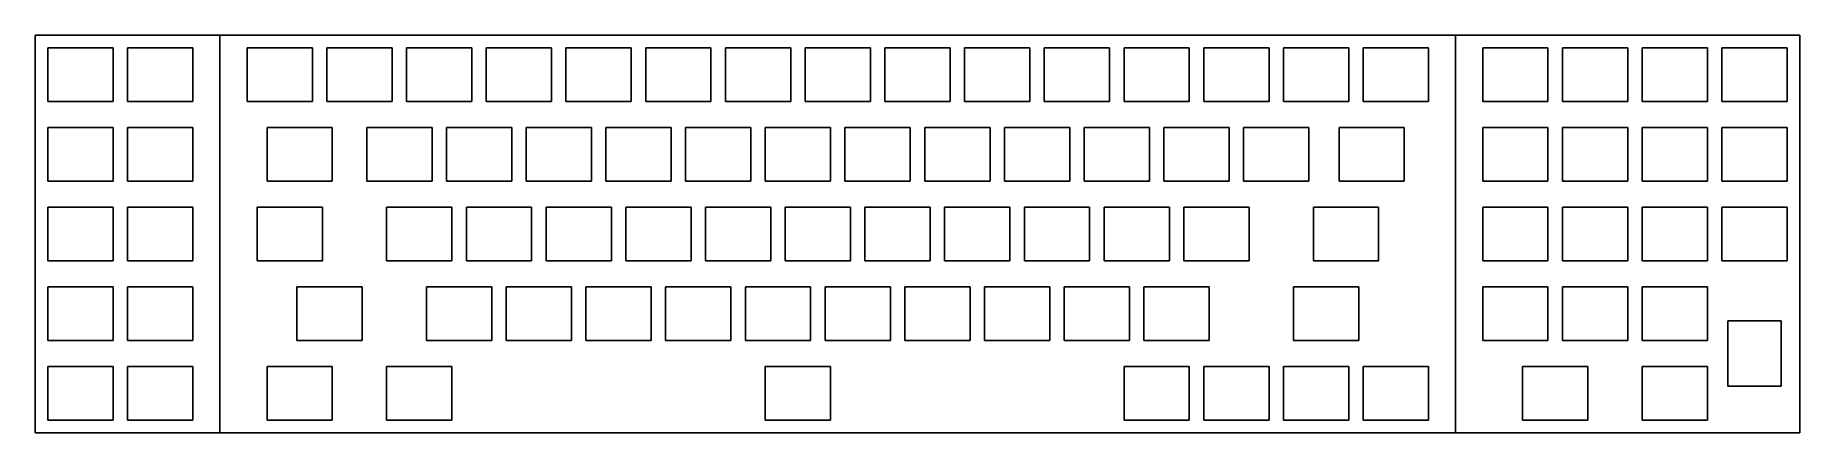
# Model space of a CAD drawing. Header units: millimetres. Extents: x -11 to 410, y -8 to 87.
import ezdxf

# ---------------------------------------------------------------- set-up
doc = ezdxf.new("R2010")
doc.units = ezdxf.units.MM
doc.header["$MEASUREMENT"] = 0

msp = doc.modelspace()

# ---------------------------------------------------------------- linework, layer by layer
for p, q in [((-11.37, 87.06), (-11.38, -7.94)), ((32.76, 87.06), (-11.37, 87.06)), ((328.04, 87.06), (32.76, 87.06)), ((32.76, -7.94), (32.76, 87.06)), ((410.27, 87.06), (328.04, 87.06)), ((328.04, -7.94), (328.04, 87.06)), ((410.27, -7.94), (410.27, 87.06)), ((-11.38, -7.94), (32.76, -7.94)), ((32.76, -7.94), (328.04, -7.94)), ((328.04, -7.94), (410.27, -7.94))]:
    msp.add_line(p, q)
at = {"color": 0}
for p, q in [((-8.37, 84.06), (7.23, 84.06)), ((-8.37, 71.26), (-8.37, 84.06)), ((7.23, 84.06), (7.23, 71.26)), ((10.68, 84.06), (26.28, 84.06)), ((10.68, 71.26), (10.68, 84.06)), ((26.28, 84.06), (26.28, 71.26)), ((39.25, 84.06), (54.85, 84.06)), ((39.25, 71.26), (39.25, 84.06)), ((54.85, 84.06), (54.85, 71.26)), ((58.3, 84.06), (73.9, 84.06)), ((58.3, 71.26), (58.3, 84.06)), ((73.9, 84.06), (73.9, 71.26)), ((77.35, 84.06), (92.95, 84.06)), ((77.35, 71.26), (77.35, 84.06)), ((92.95, 84.06), (92.95, 71.26)), ((96.4, 84.06), (112, 84.06)), ((96.4, 71.26), (96.4, 84.06)), ((112, 84.06), (112, 71.26)), ((115.45, 84.06), (131.05, 84.06)), ((115.45, 71.26), (115.45, 84.06)), ((131.05, 84.06), (131.05, 71.26)), ((134.5, 84.06), (150.1, 84.06)), ((134.5, 71.26), (134.5, 84.06)), ((150.1, 84.06), (150.1, 71.26)), ((153.55, 84.06), (169.15, 84.06)), ((153.55, 71.26), (153.55, 84.06)), ((169.15, 84.06), (169.15, 71.26)), ((172.6, 84.06), (188.2, 84.06)), ((172.6, 71.26), (172.6, 84.06)), ((188.2, 84.06), (188.2, 71.26)), ((191.65, 84.06), (207.25, 84.06)), ((191.65, 71.26), (191.65, 84.06)), ((207.25, 84.06), (207.25, 71.26)), ((210.7, 84.06), (226.3, 84.06)), ((210.7, 71.26), (210.7, 84.06)), ((226.3, 84.06), (226.3, 71.26)), ((229.75, 84.06), (245.35, 84.06)), ((229.75, 71.26), (229.75, 84.06)), ((245.35, 84.06), (245.35, 71.26)), ((248.8, 84.06), (264.4, 84.06)), ((248.8, 71.26), (248.8, 84.06)), ((264.4, 84.06), (264.4, 71.26)), ((267.85, 84.06), (283.45, 84.06)), ((267.85, 71.26), (267.85, 84.06)), ((283.45, 84.06), (283.45, 71.26)), ((286.9, 84.06), (302.5, 84.06)), ((286.9, 71.26), (286.9, 84.06)), ((302.5, 84.06), (302.5, 71.26)), ((305.95, 84.06), (321.55, 84.06)), ((305.95, 71.26), (305.95, 84.06)), ((321.55, 84.06), (321.55, 71.26)), ((334.52, 84.06), (350.12, 84.06)), ((334.52, 71.26), (334.52, 84.06)), ((350.12, 84.06), (350.12, 71.26)), ((353.57, 84.06), (369.17, 84.06)), ((353.57, 71.26), (353.57, 84.06)), ((369.17, 84.06), (369.17, 71.26)), ((372.62, 84.06), (388.22, 84.06)), ((372.62, 71.26), (372.62, 84.06)), ((388.22, 84.06), (388.22, 71.26)), ((391.67, 84.06), (407.27, 84.06)), ((391.67, 71.26), (391.67, 84.06)), ((407.27, 84.06), (407.27, 71.26)), ((7.23, 71.26), (-8.37, 71.26)), ((26.28, 71.26), (10.68, 71.26)), ((54.85, 71.26), (39.25, 71.26)), ((73.9, 71.26), (58.3, 71.26)), ((92.95, 71.26), (77.35, 71.26)), ((112, 71.26), (96.4, 71.26)), ((131.05, 71.26), (115.45, 71.26)), ((150.1, 71.26), (134.5, 71.26)), ((169.15, 71.26), (153.55, 71.26)), ((188.2, 71.26), (172.6, 71.26)), ((207.25, 71.26), (191.65, 71.26)), ((226.3, 71.26), (210.7, 71.26)), ((245.35, 71.26), (229.75, 71.26)), ((264.4, 71.26), (248.8, 71.26)), ((283.45, 71.26), (267.85, 71.26)), ((302.5, 71.26), (286.9, 71.26)), ((321.55, 71.26), (305.95, 71.26)), ((350.12, 71.26), (334.52, 71.26)), ((369.17, 71.26), (353.57, 71.26)), ((388.22, 71.26), (372.62, 71.26)), ((407.27, 71.26), (391.67, 71.26)), ((-8.37, 65.01), (7.23, 65.01)), ((-8.37, 52.21), (-8.37, 65.01)), ((7.23, 65.01), (7.23, 52.21)), ((10.68, 65.01), (26.28, 65.01)), ((10.68, 52.21), (10.68, 65.01)), ((26.28, 65.01), (26.28, 52.21)), ((44.01, 65.01), (59.61, 65.01)), ((44.01, 52.21), (44.01, 65.01)), ((59.61, 65.01), (59.61, 52.21)), ((67.82, 65.01), (83.43, 65.01)), ((67.82, 52.21), (67.82, 65.01)), ((83.43, 65.01), (83.43, 52.21)), ((86.87, 65.01), (102.48, 65.01)), ((86.87, 52.21), (86.87, 65.01)), ((102.48, 65.01), (102.48, 52.21)), ((105.92, 65.01), (121.53, 65.01)), ((105.92, 52.21), (105.92, 65.01)), ((121.53, 65.01), (121.53, 52.21)), ((124.97, 65.01), (140.58, 65.01)), ((124.97, 52.21), (124.97, 65.01)), ((140.58, 65.01), (140.58, 52.21)), ((144.02, 65.01), (159.63, 65.01)), ((144.02, 52.21), (144.02, 65.01)), ((159.63, 65.01), (159.63, 52.21)), ((163.07, 65.01), (178.68, 65.01)), ((163.07, 52.21), (163.07, 65.01)), ((178.68, 65.01), (178.68, 52.21)), ((182.12, 65.01), (197.73, 65.01)), ((182.12, 52.21), (182.12, 65.01)), ((197.73, 65.01), (197.73, 52.21)), ((201.17, 65.01), (216.78, 65.01)), ((201.17, 52.21), (201.17, 65.01)), ((216.78, 65.01), (216.78, 52.21)), ((220.22, 65.01), (235.83, 65.01)), ((220.22, 52.21), (220.22, 65.01)), ((235.83, 65.01), (235.83, 52.21)), ((239.27, 65.01), (254.88, 65.01)), ((239.27, 52.21), (239.27, 65.01)), ((254.88, 65.01), (254.88, 52.21)), ((258.32, 65.01), (273.93, 65.01)), ((258.32, 52.21), (258.32, 65.01)), ((273.93, 65.01), (273.93, 52.21)), ((277.37, 65.01), (292.98, 65.01)), ((277.37, 52.21), (277.37, 65.01)), ((292.98, 65.01), (292.98, 52.21)), ((300.19, 65.01), (315.79, 65.01)), ((300.19, 52.21), (300.19, 65.01)), ((315.79, 65.01), (315.79, 52.21)), ((334.52, 65.01), (350.12, 65.01)), ((334.52, 52.21), (334.52, 65.01)), ((350.12, 65.01), (350.12, 52.21)), ((353.57, 65.01), (369.17, 65.01)), ((353.57, 52.21), (353.57, 65.01)), ((369.17, 65.01), (369.17, 52.21)), ((372.62, 65.01), (388.22, 65.01)), ((372.62, 52.21), (372.62, 65.01)), ((388.22, 65.01), (388.22, 52.21)), ((391.67, 65.01), (407.27, 65.01)), ((391.67, 52.21), (391.67, 65.01)), ((407.27, 65.01), (407.27, 52.21)), ((7.23, 52.21), (-8.37, 52.21)), ((26.28, 52.21), (10.68, 52.21)), ((59.61, 52.21), (44.01, 52.21)), ((83.43, 52.21), (67.82, 52.21)), ((102.48, 52.21), (86.87, 52.21)), ((121.53, 52.21), (105.92, 52.21)), ((140.58, 52.21), (124.97, 52.21)), ((159.63, 52.21), (144.02, 52.21)), ((178.68, 52.21), (163.07, 52.21)), ((197.73, 52.21), (182.12, 52.21)), ((216.78, 52.21), (201.17, 52.21)), ((235.83, 52.21), (220.22, 52.21)), ((254.88, 52.21), (239.27, 52.21)), ((273.93, 52.21), (258.32, 52.21)), ((292.98, 52.21), (277.37, 52.21)), ((315.79, 52.21), (300.19, 52.21)), ((350.12, 52.21), (334.52, 52.21)), ((369.17, 52.21), (353.57, 52.21)), ((388.22, 52.21), (372.62, 52.21)), ((407.27, 52.21), (391.67, 52.21)), ((-8.37, 45.96), (7.23, 45.96)), ((-8.37, 33.16), (-8.37, 45.96)), ((7.23, 45.96), (7.23, 33.16)), ((10.68, 45.96), (26.28, 45.96)), ((10.68, 33.16), (10.68, 45.96)), ((26.28, 45.96), (26.28, 33.16)), ((41.64, 45.96), (57.24, 45.96)), ((41.64, 33.16), (41.64, 45.96)), ((57.24, 45.96), (57.24, 33.16)), ((72.59, 45.96), (88.19, 45.96)), ((72.59, 33.16), (72.59, 45.96)), ((88.19, 45.96), (88.19, 33.16)), ((91.64, 45.96), (107.24, 45.96)), ((91.64, 33.16), (91.64, 45.96)), ((107.24, 45.96), (107.24, 33.16)), ((110.69, 45.96), (126.29, 45.96)), ((110.69, 33.16), (110.69, 45.96)), ((126.29, 45.96), (126.29, 33.16)), ((129.74, 45.96), (145.34, 45.96)), ((129.74, 33.16), (129.74, 45.96)), ((145.34, 45.96), (145.34, 33.16)), ((148.79, 45.96), (164.39, 45.96)), ((148.79, 33.16), (148.79, 45.96)), ((164.39, 45.96), (164.39, 33.16)), ((167.84, 45.96), (183.44, 45.96)), ((167.84, 33.16), (167.84, 45.96)), ((183.44, 45.96), (183.44, 33.16)), ((186.89, 45.96), (202.49, 45.96)), ((186.89, 33.16), (186.89, 45.96)), ((202.49, 45.96), (202.49, 33.16)), ((205.94, 45.96), (221.54, 45.96)), ((205.94, 33.16), (205.94, 45.96)), ((221.54, 45.96), (221.54, 33.16)), ((224.99, 45.96), (240.59, 45.96)), ((224.99, 33.16), (224.99, 45.96)), ((240.59, 45.96), (240.59, 33.16)), ((244.04, 45.96), (259.64, 45.96)), ((244.04, 33.16), (244.04, 45.96)), ((259.64, 45.96), (259.64, 33.16)), ((263.09, 45.96), (278.69, 45.96)), ((263.09, 33.16), (263.09, 45.96)), ((278.69, 45.96), (278.69, 33.16)), ((294.05, 33.16), (294.05, 45.96)), ((294.05, 45.96), (309.64, 45.96)), ((309.64, 45.96), (309.64, 33.16)), ((334.52, 45.96), (350.12, 45.96)), ((334.52, 33.16), (334.52, 45.96)), ((350.12, 45.96), (350.12, 33.16)), ((353.57, 45.96), (369.17, 45.96)), ((353.57, 33.16), (353.57, 45.96)), ((369.17, 45.96), (369.17, 33.16)), ((372.62, 45.96), (388.22, 45.96)), ((372.62, 33.16), (372.62, 45.96)), ((388.22, 45.96), (388.22, 33.16)), ((391.67, 45.96), (407.27, 45.96)), ((391.67, 33.16), (391.67, 45.96)), ((407.27, 45.96), (407.27, 33.16)), ((7.23, 33.16), (-8.37, 33.16)), ((26.28, 33.16), (10.68, 33.16)), ((57.24, 33.16), (41.64, 33.16)), ((88.19, 33.16), (72.59, 33.16)), ((107.24, 33.16), (91.64, 33.16)), ((126.29, 33.16), (110.69, 33.16)), ((145.34, 33.16), (129.74, 33.16)), ((164.39, 33.16), (148.79, 33.16)), ((183.44, 33.16), (167.84, 33.16)), ((202.49, 33.16), (186.89, 33.16)), ((221.54, 33.16), (205.94, 33.16)), ((240.59, 33.16), (224.99, 33.16)), ((259.64, 33.16), (244.04, 33.16)), ((278.69, 33.16), (263.09, 33.16)), ((309.64, 33.16), (294.05, 33.16)), ((350.12, 33.16), (334.52, 33.16)), ((369.17, 33.16), (353.57, 33.16)), ((388.22, 33.16), (372.62, 33.16)), ((407.27, 33.16), (391.67, 33.16)), ((-8.37, 26.91), (7.23, 26.91)), ((-8.37, 14.11), (-8.37, 26.91)), ((7.23, 26.91), (7.23, 14.11)), ((10.68, 26.91), (26.28, 26.91)), ((10.68, 14.11), (10.68, 26.91)), ((26.28, 26.91), (26.28, 14.11)), ((51.16, 26.91), (66.76, 26.91)), ((51.16, 14.11), (51.16, 26.91)), ((66.76, 26.91), (66.76, 14.11)), ((82.11, 26.91), (97.71, 26.91)), ((82.11, 14.11), (82.11, 26.91)), ((97.71, 26.91), (97.71, 14.11)), ((101.16, 26.91), (116.76, 26.91)), ((101.16, 14.11), (101.16, 26.91)), ((116.76, 26.91), (116.76, 14.11)), ((120.21, 26.91), (135.81, 26.91)), ((120.21, 14.11), (120.21, 26.91)), ((135.81, 26.91), (135.81, 14.11)), ((139.26, 26.91), (154.86, 26.91)), ((139.26, 14.11), (139.26, 26.91)), ((154.86, 26.91), (154.86, 14.11)), ((158.31, 26.91), (173.91, 26.91)), ((158.31, 14.11), (158.31, 26.91)), ((173.91, 26.91), (173.91, 14.11)), ((177.36, 26.91), (192.96, 26.91)), ((177.36, 14.11), (177.36, 26.91)), ((192.96, 26.91), (192.96, 14.11)), ((196.41, 26.91), (212.01, 26.91)), ((196.41, 14.11), (196.41, 26.91)), ((212.01, 26.91), (212.01, 14.11)), ((215.46, 26.91), (231.06, 26.91)), ((215.46, 14.11), (215.46, 26.91)), ((231.06, 26.91), (231.06, 14.11)), ((234.51, 26.91), (250.11, 26.91)), ((234.51, 14.11), (234.51, 26.91)), ((250.11, 26.91), (250.11, 14.11)), ((253.56, 26.91), (269.16, 26.91)), ((253.56, 14.11), (253.56, 26.91)), ((269.16, 26.91), (269.16, 14.11)), ((289.28, 26.91), (304.88, 26.91)), ((289.28, 14.11), (289.28, 26.91)), ((304.88, 26.91), (304.88, 14.11)), ((334.52, 26.91), (350.12, 26.91)), ((334.52, 14.11), (334.52, 26.91)), ((350.12, 26.91), (350.12, 14.11)), ((353.57, 26.91), (369.17, 26.91)), ((353.57, 14.11), (353.57, 26.91)), ((369.17, 26.91), (369.17, 14.11)), ((372.62, 26.91), (388.22, 26.91)), ((372.62, 14.11), (372.62, 26.91)), ((388.22, 26.91), (388.22, 14.11)), ((393.08, 18.78), (405.87, 18.78)), ((393.08, 3.18), (393.08, 18.78)), ((405.87, 18.78), (405.87, 3.18)), ((7.23, 14.11), (-8.37, 14.11)), ((26.28, 14.11), (10.68, 14.11)), ((66.76, 14.11), (51.16, 14.11)), ((97.71, 14.11), (82.11, 14.11)), ((116.76, 14.11), (101.16, 14.11)), ((135.81, 14.11), (120.21, 14.11)), ((154.86, 14.11), (139.26, 14.11)), ((173.91, 14.11), (158.31, 14.11)), ((192.96, 14.11), (177.36, 14.11)), ((212.01, 14.11), (196.41, 14.11)), ((231.06, 14.11), (215.46, 14.11)), ((250.11, 14.11), (234.51, 14.11)), ((269.16, 14.11), (253.56, 14.11)), ((304.88, 14.11), (289.28, 14.11)), ((350.12, 14.11), (334.52, 14.11)), ((369.17, 14.11), (353.57, 14.11)), ((388.22, 14.11), (372.62, 14.11)), ((-8.37, 7.86), (7.23, 7.86)), ((-8.37, -4.94), (-8.37, 7.86)), ((7.23, 7.86), (7.23, -4.94)), ((10.68, 7.86), (26.28, 7.86)), ((10.68, -4.94), (10.68, 7.86)), ((26.28, 7.86), (26.28, -4.94)), ((44.01, 7.86), (59.61, 7.86)), ((44.01, -4.94), (44.01, 7.86)), ((59.61, 7.86), (59.61, -4.94)), ((72.59, 7.86), (88.19, 7.86)), ((72.59, -4.94), (72.59, 7.86)), ((88.19, 7.86), (88.19, -4.94)), ((163.07, 7.86), (178.68, 7.86)), ((163.07, -4.94), (163.07, 7.86)), ((178.68, 7.86), (178.68, -4.94)), ((248.8, 7.86), (264.4, 7.86)), ((248.8, -4.94), (248.8, 7.86)), ((264.4, 7.86), (264.4, -4.94)), ((267.85, 7.86), (283.45, 7.86)), ((267.85, -4.94), (267.85, 7.86)), ((283.45, 7.86), (283.45, -4.94)), ((286.9, 7.86), (302.5, 7.86)), ((286.9, -4.94), (286.9, 7.86)), ((302.5, 7.86), (302.5, -4.94)), ((305.95, 7.86), (321.55, 7.86)), ((305.95, -4.94), (305.95, 7.86)), ((321.55, 7.86), (321.55, -4.94)), ((344.05, 7.86), (359.65, 7.86)), ((344.05, -4.94), (344.05, 7.86)), ((359.65, 7.86), (359.65, -4.94)), ((372.62, 7.86), (388.22, 7.86)), ((372.62, -4.94), (372.62, 7.86)), ((388.22, 7.86), (388.22, -4.94)), ((405.87, 3.18), (393.08, 3.18)), ((7.23, -4.94), (-8.37, -4.94)), ((26.28, -4.94), (10.68, -4.94)), ((59.61, -4.94), (44.01, -4.94)), ((88.19, -4.94), (72.59, -4.94)), ((178.68, -4.94), (163.07, -4.94)), ((264.4, -4.94), (248.8, -4.94)), ((283.45, -4.94), (267.85, -4.94)), ((302.5, -4.94), (286.9, -4.94)), ((321.55, -4.94), (305.95, -4.94)), ((359.65, -4.94), (344.05, -4.94)), ((388.22, -4.94), (372.62, -4.94))]:
    msp.add_line(p, q, dxfattribs=at)

doc.saveas('drawing.dxf')
